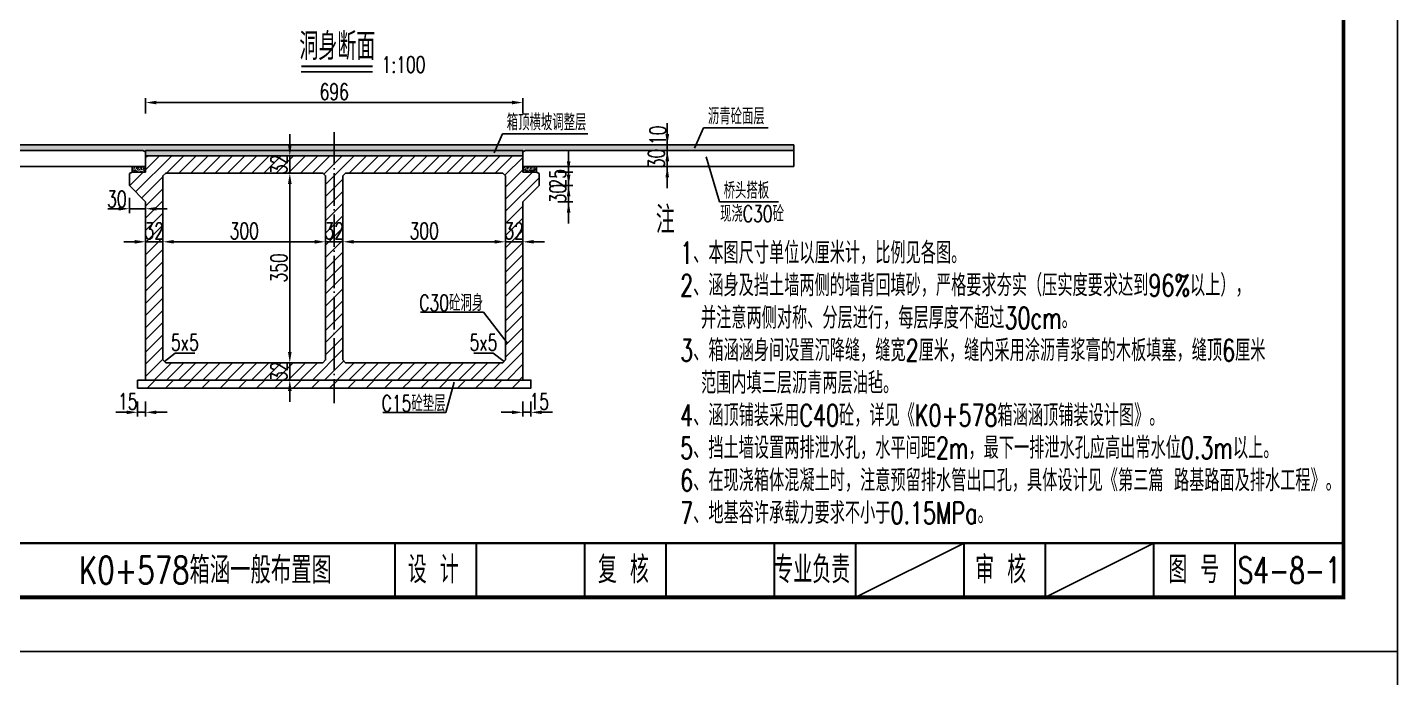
# Model space of a CAD drawing. Header units: millimetres. Extents: x -475 to 1205, y -1212 to 867.
# Drawn here: x -308 to -55.2, y 565.1 to 685.1 of the extents above; entities that cross this region are included whole.
import ezdxf
from ezdxf.enums import TextEntityAlignment as Align

# ---------------------------------------------------------------- set-up
doc = ezdxf.new("R2010")
doc.units = ezdxf.units.MM
doc.header["$LTSCALE"] = 0.25
doc.header["$PDMODE"] = 32
doc.header["$PDSIZE"] = 0.5
doc.linetypes.add('ACAD_ISO04W100', pattern=[30, 24, -3, 0, -3])
for name, color, linetype in [('中心线', 7, 'ACAD_ISO04W100'), ('图框', 7, 'Continuous'), ('垫层', 6, 'Continuous'), ('填充', 8, 'Continuous'), ('文字', 7, 'Continuous'), ('标注', 4, 'Continuous'), ('涵身基础', 6, 'Continuous'), ('箱体', 1, 'Continuous'), ('结构', 7, 'Continuous')]:
    doc.layers.add(name, color=color, linetype=linetype)
doc.styles.get("Standard").update_dxf_attribs({"font": 'simplex1.shx', "width": 0.7, "bigfont": 'hztxt.shx'})
doc.dimstyles.new('STANDARD-100', dxfattribs={"dimscale": 0, "dimtxt": 3, "dimasz": 2, "dimexe": 0.8, "dimexo": 1, "dimgap": 0.5, "dimtad": 1, "dimdec": 0, "dimlfac": 10, "dimzin": 9, "dimdsep": 46, "dimtxsty": 'Standard', "dimcen": 0.5, "dimclrd": 256, "dimclre": 256, "dimclrt": 7, "dimadec": 0, "dimazin": 2, "dimtfac": 1, "dimtdec": 0, "dimtix": 1, "dimtmove": 2, "dimatfit": 3, "dimfxl": 0, "dimtolj": 1, "dimtzin": 0, "dimlwd": -1, "dimlwe": -1, "dimarcsym": 0})
pattern_1 = [(50, (0, 4.3585), (0.91092334, -0.0796954), [0.09525, -1.04775]), (355, (0, 4.3585), (-0.1762141, 0.9552832), [0.0762, -0.8382]), (100.451, (0.0759, 4.3518), (0.7347125, 0.8755834), [0.08095, -0.89045]), (46.1842, (0, 4.6125), (1.3553952, -0.2102116), [0.142875, -1.571625]), (96.6356, (0.113, 4.595), (1.1870212, 1.2371278), [0.121425, -1.335675]), (351.184, (0, 4.6125), (1.187023, 1.2371256), [0.1143, -1.2573]), (21, (0.127, 4.549), (0.7580744, -0.5113276), [0.09525, -1.04775]), (326, (0.127, 4.549), (0.3090101, 0.9209398), [0.0762, -0.8382]), (71.4514, (0.1902, 4.50635), (1.0670825, 0.4096143), [0.08095, -0.89045]), (37.5, (0, 4.35846), (0.01544302, 0.4227752), [0, -0.82804, 0, -0.8509, 0, -0.841375]), (7.5, (0, 4.35846), (0.3340983, 0.50090287), [0, -0.48514, 0, -0.80899, 0, -0.320675]), (327.5, (-0.2832, 4.35846), (0.67795298, -0.02864372), [0, -0.3175, 0, -0.9906, 0, -1.31445]), (317.5, (-0.4102, 4.35846), (0.7406459, 0.12713246), [0, -0.41275, 0, -0.65786, 0, -0.93345])]

# ---------------------------------------------------------------- blocks, each defined once
blk = doc.blocks.new('*D117')
at = {"layer": 'Defpoints', "color": 0}
for p in [(-259.32, 658.22), (-259.59, 623.22), (-259.32, 623.22)]:
    blk.add_point(p, dxfattribs=at)
at = {"layer": '标注'}
for p, q in [((-259.59, 658.22), (-260.39, 658.22)), ((-259.59, 656.22), (-259.59, 625.22)), ((-259.59, 623.22), (-260.39, 623.22))]:
    blk.add_line(p, q, dxfattribs=at)
for points in [[(-259.92, 656.22), (-259.25, 656.22), (-259.59, 658.22)], [(-259.92, 625.22), (-259.25, 625.22), (-259.59, 623.22)]]:
    blk.add_solid(points, dxfattribs=at)
at = {"layer": '标注', "color": 7, "insert": (-261.59, 640.72), "char_height": 3, "attachment_point": 5, "rotation": 90}
blk.add_mtext('\\A1;350', dxfattribs=at)
blk = doc.blocks.new('*D115')
at = {"layer": 'Defpoints', "color": 0}
for p in [(-287.69, 617.68), (-286.19, 617.68), (-286.19, 614.06)]:
    blk.add_point(p, dxfattribs=at)
at = {"layer": '标注'}
for p, q in [((-287.69, 616.06), (-287.69, 613.26)), ((-286.19, 616.06), (-286.19, 613.26)), ((-289.69, 614.06), (-291.69, 614.06)), ((-287.69, 614.06), (-286.19, 614.06)), ((-284.19, 614.06), (-282.19, 614.06))]:
    blk.add_line(p, q, dxfattribs=at)
for points in [[(-289.69, 614.39), (-289.69, 613.73), (-287.69, 614.06)], [(-284.19, 614.39), (-284.19, 613.73), (-286.19, 614.06)]]:
    blk.add_solid(points, dxfattribs=at)
at = {"layer": '标注', "color": 7, "insert": (-289.49, 616.06), "char_height": 3, "attachment_point": 5}
blk.add_mtext('\\A1;15', dxfattribs=at)
blk = doc.blocks.new('*D116')
at = {"layer": 'Defpoints', "color": 0}
for p in [(-216.59, 617.68), (-215.09, 617.68), (-216.59, 614.06)]:
    blk.add_point(p, dxfattribs=at)
at = {"layer": '标注'}
for p, q in [((-216.59, 616.06), (-216.59, 613.26)), ((-215.09, 616.06), (-215.09, 613.26)), ((-218.59, 614.06), (-220.59, 614.06)), ((-215.09, 614.06), (-216.59, 614.06)), ((-213.09, 614.06), (-211.09, 614.06))]:
    blk.add_line(p, q, dxfattribs=at)
for points in [[(-218.59, 614.39), (-218.59, 613.73), (-216.59, 614.06)], [(-213.09, 614.39), (-213.09, 613.73), (-215.09, 614.06)]]:
    blk.add_solid(points, dxfattribs=at)
at = {"layer": '标注', "color": 7, "insert": (-213.54, 616.06), "char_height": 3, "attachment_point": 5}
blk.add_mtext('\\A1;15', dxfattribs=at)
blk = doc.blocks.new('*D171')
at = {"layer": 'Defpoints', "color": 0}
for p in [(-289.42, 661.42), (-259.59, 661.42), (-289.42, 658.22)]:
    blk.add_point(p, dxfattribs=at)
at = {"layer": '标注'}
for p, q in [((-259.59, 663.42), (-259.59, 665.42)), ((-261.59, 661.42), (-258.79, 661.42)), ((-259.59, 658.22), (-259.59, 661.42)), ((-261.59, 658.22), (-258.79, 658.22)), ((-259.59, 656.22), (-259.59, 654.22))]:
    blk.add_line(p, q, dxfattribs=at)
for points in [[(-259.92, 663.42), (-259.25, 663.42), (-259.59, 661.42)], [(-259.92, 656.22), (-259.25, 656.22), (-259.59, 658.22)]]:
    blk.add_solid(points, dxfattribs=at)
at = {"layer": '标注', "color": 7, "insert": (-261.59, 659.82), "char_height": 3, "attachment_point": 5, "rotation": 90}
blk.add_mtext('\\A1;32', dxfattribs=at)
blk = doc.blocks.new('series')
at = {"width": 0.75}
for tag, height, p in [('页码', 4, (-35, -19)), ('图名', 5, (-220, -282)), ('图号', 5, (-20, -282))]:
    blk.add_attdef(tag, text='', height=height, dxfattribs=at).set_placement(p, align=Align.MIDDLE_CENTER)
blk = doc.blocks.new('123')
at = {"layer": '图框', "color": 2}
blk.add_lwpolyline([(370.03, 635.68), (370.03, 932.68), (-49.97, 932.68), (-49.97, 635.68)], close=True, dxfattribs=at)
blk = doc.blocks.new('*D705')
at = {"layer": 'Defpoints', "color": 0}
for p in [(-289.19, 655.92), (-286.19, 652.92), (-286.19, 651.64)]:
    blk.add_point(p, dxfattribs=at)
at = {"layer": '标注'}
for p, q in [((-289.19, 653.64), (-289.19, 650.84)), ((-291.19, 651.64), (-293.19, 651.64)), ((-289.19, 651.64), (-286.19, 651.64)), ((-286.19, 651.92), (-286.19, 650.84)), ((-284.19, 651.64), (-282.19, 651.64))]:
    blk.add_line(p, q, dxfattribs=at)
for points in [[(-291.19, 651.97), (-291.19, 651.3), (-289.19, 651.64)], [(-284.19, 651.97), (-284.19, 651.3), (-286.19, 651.64)]]:
    blk.add_solid(points, dxfattribs=at)
at = {"layer": '标注', "color": 7, "insert": (-291.5, 653.42), "char_height": 3, "attachment_point": 5}
blk.add_mtext('\\A1;30', dxfattribs=at)
blk = doc.blocks.new('*D706')
at = {"layer": 'Defpoints', "color": 0}
for p in [(-213.59, 655.92), (-208.13, 655.92), (-216.59, 652.92)]:
    blk.add_point(p, dxfattribs=at)
at = {"layer": '标注'}
for p, q in [((-208.13, 657.92), (-208.13, 659.92)), ((-210.13, 655.92), (-207.33, 655.92)), ((-208.13, 652.92), (-208.13, 655.92)), ((-210.13, 652.92), (-207.33, 652.92)), ((-208.13, 650.92), (-208.13, 648.92))]:
    blk.add_line(p, q, dxfattribs=at)
for points in [[(-208.47, 657.92), (-207.8, 657.92), (-208.13, 655.92)], [(-208.47, 650.92), (-207.8, 650.92), (-208.13, 652.92)]]:
    blk.add_solid(points, dxfattribs=at)
at = {"layer": '标注', "color": 7, "insert": (-210.13, 654.42), "char_height": 3, "attachment_point": 5, "rotation": 90}
blk.add_mtext('\\A1;30', dxfattribs=at)
blk = doc.blocks.new('*D707')
at = {"layer": 'Defpoints', "color": 0}
for p in [(-214.09, 658.42), (-208.13, 658.42), (-213.59, 655.92)]:
    blk.add_point(p, dxfattribs=at)
at = {"layer": '标注'}
for p, q in [((-208.13, 660.42), (-208.13, 662.42)), ((-210.13, 658.42), (-207.33, 658.42)), ((-208.13, 655.92), (-208.13, 658.42)), ((-210.13, 655.92), (-207.33, 655.92)), ((-208.13, 653.92), (-208.13, 651.92))]:
    blk.add_line(p, q, dxfattribs=at)
for points in [[(-208.47, 660.42), (-207.8, 660.42), (-208.13, 658.42)], [(-208.47, 653.92), (-207.8, 653.92), (-208.13, 655.92)]]:
    blk.add_solid(points, dxfattribs=at)
at = {"layer": '标注', "color": 7, "insert": (-210.13, 657.17), "char_height": 3, "attachment_point": 5, "rotation": 90}
blk.add_mtext('\\A1;25', dxfattribs=at)
blk = doc.blocks.new('*D708')
at = {"layer": 'Defpoints', "color": 0}
for p in [(-189.93, 662.42), (-166.59, 662.42), (-166.59, 659.42)]:
    blk.add_point(p, dxfattribs=at)
at = {"layer": '标注'}
for p, q in [((-189.93, 664.42), (-189.93, 666.42)), ((-189.93, 662.42), (-189.93, 664.42)), ((-187.93, 662.42), (-190.73, 662.42)), ((-189.93, 659.42), (-189.93, 662.42)), ((-189.93, 660.42), (-189.93, 658.42)), ((-187.93, 659.42), (-190.73, 659.42)), ((-189.93, 657.42), (-189.93, 655.42))]:
    blk.add_line(p, q, dxfattribs=at)
for points in [[(-190.27, 660.42), (-189.6, 660.42), (-189.93, 662.42)], [(-190.27, 657.42), (-189.6, 657.42), (-189.93, 659.42)]]:
    blk.add_solid(points, dxfattribs=at)
at = {"layer": '标注', "color": 7, "insert": (-191.93, 660.92), "char_height": 3, "attachment_point": 5, "rotation": 90}
blk.add_mtext('\\A1;30', dxfattribs=at)
blk = doc.blocks.new('*D709')
at = {"layer": 'Defpoints', "color": 0}
for p in [(-189.93, 663.42), (-166.59, 663.42), (-166.59, 662.42)]:
    blk.add_point(p, dxfattribs=at)
at = {"layer": '标注'}
for p, q in [((-189.93, 665.42), (-189.93, 667.42)), ((-187.93, 663.42), (-190.73, 663.42)), ((-189.93, 662.42), (-189.93, 663.42)), ((-187.93, 662.42), (-190.73, 662.42)), ((-189.93, 660.42), (-189.93, 658.42))]:
    blk.add_line(p, q, dxfattribs=at)
for points in [[(-190.27, 665.42), (-189.6, 665.42), (-189.93, 663.42)], [(-190.27, 660.42), (-189.6, 660.42), (-189.93, 662.42)]]:
    blk.add_solid(points, dxfattribs=at)
at = {"layer": '标注', "color": 7, "insert": (-191.68, 665.2), "char_height": 3, "attachment_point": 5, "rotation": 90}
blk.add_mtext('\\A1;10', dxfattribs=at)
blk = doc.blocks.new('*D710')
at = {"layer": 'Defpoints', "color": 0}
for p in [(-282.99, 645.54), (-286.19, 642.04), (-282.99, 642.04)]:
    blk.add_point(p, dxfattribs=at)
at = {"layer": '标注'}
for p, q in [((-288.19, 645.54), (-290.19, 645.54)), ((-286.19, 643.54), (-286.19, 646.34)), ((-286.19, 645.54), (-282.99, 645.54)), ((-282.99, 643.54), (-282.99, 646.34)), ((-280.99, 645.54), (-278.99, 645.54))]:
    blk.add_line(p, q, dxfattribs=at)
for points in [[(-288.19, 645.87), (-288.19, 645.21), (-286.19, 645.54)], [(-280.99, 645.87), (-280.99, 645.21), (-282.99, 645.54)]]:
    blk.add_solid(points, dxfattribs=at)
at = {"layer": '标注', "color": 7, "insert": (-284.59, 647.54), "char_height": 3, "attachment_point": 5}
blk.add_mtext('\\A1;32', dxfattribs=at)
blk = doc.blocks.new('*D711')
at = {"layer": 'Defpoints', "color": 0}
for p in [(-252.99, 645.54), (-282.99, 643.54), (-252.99, 639.18)]:
    blk.add_point(p, dxfattribs=at)
at = {"layer": '标注'}
for p, q in [((-282.99, 644.54), (-282.99, 646.34)), ((-280.99, 645.54), (-254.99, 645.54)), ((-252.99, 643.54), (-252.99, 646.34))]:
    blk.add_line(p, q, dxfattribs=at)
for points in [[(-280.99, 645.87), (-280.99, 645.21), (-282.99, 645.54)], [(-254.99, 645.87), (-254.99, 645.21), (-252.99, 645.54)]]:
    blk.add_solid(points, dxfattribs=at)
at = {"layer": '标注', "color": 7, "insert": (-267.99, 647.54), "char_height": 3, "attachment_point": 5}
blk.add_mtext('\\A1;300', dxfattribs=at)
blk = doc.blocks.new('*D712')
at = {"layer": 'Defpoints', "color": 0}
for p in [(-249.79, 645.54), (-252.99, 643.89), (-249.79, 643.89)]:
    blk.add_point(p, dxfattribs=at)
at = {"layer": '标注'}
for p, q in [((-254.99, 645.54), (-256.99, 645.54)), ((-252.99, 644.89), (-252.99, 646.34)), ((-252.99, 645.54), (-249.79, 645.54)), ((-249.79, 644.89), (-249.79, 646.34)), ((-247.79, 645.54), (-245.79, 645.54))]:
    blk.add_line(p, q, dxfattribs=at)
for points in [[(-254.99, 645.87), (-254.99, 645.21), (-252.99, 645.54)], [(-247.79, 645.87), (-247.79, 645.21), (-249.79, 645.54)]]:
    blk.add_solid(points, dxfattribs=at)
at = {"layer": '标注', "color": 7, "insert": (-251.39, 647.54), "char_height": 3, "attachment_point": 5}
blk.add_mtext('\\A1;32', dxfattribs=at)
blk = doc.blocks.new('*D713')
at = {"layer": 'Defpoints', "color": 0}
for p in [(-219.79, 645.54), (-249.79, 644.28), (-219.79, 644.28)]:
    blk.add_point(p, dxfattribs=at)
at = {"layer": '标注'}
for p, q in [((-249.79, 645.28), (-249.79, 646.34)), ((-247.79, 645.54), (-221.79, 645.54)), ((-219.79, 645.28), (-219.79, 646.34))]:
    blk.add_line(p, q, dxfattribs=at)
for points in [[(-247.79, 645.87), (-247.79, 645.21), (-249.79, 645.54)], [(-221.79, 645.87), (-221.79, 645.21), (-219.79, 645.54)]]:
    blk.add_solid(points, dxfattribs=at)
at = {"layer": '标注', "color": 7, "insert": (-234.79, 647.54), "char_height": 3, "attachment_point": 5}
blk.add_mtext('\\A1;300', dxfattribs=at)
blk = doc.blocks.new('*D714')
at = {"layer": 'Defpoints', "color": 0}
for p in [(-216.59, 645.54), (-219.79, 643.84), (-216.59, 643.84)]:
    blk.add_point(p, dxfattribs=at)
at = {"layer": '标注'}
for p, q in [((-221.79, 645.54), (-223.79, 645.54)), ((-219.79, 644.84), (-219.79, 646.34)), ((-219.79, 645.54), (-216.59, 645.54)), ((-216.59, 644.84), (-216.59, 646.34)), ((-214.59, 645.54), (-212.59, 645.54))]:
    blk.add_line(p, q, dxfattribs=at)
for points in [[(-221.79, 645.87), (-221.79, 645.21), (-219.79, 645.54)], [(-214.59, 645.87), (-214.59, 645.21), (-216.59, 645.54)]]:
    blk.add_solid(points, dxfattribs=at)
at = {"layer": '标注', "color": 7, "insert": (-218.19, 647.54), "char_height": 3, "attachment_point": 5}
blk.add_mtext('\\A1;32', dxfattribs=at)
blk = doc.blocks.new('*D857')
at = {"layer": 'Defpoints', "color": 0}
for p in [(-216.59, 671.24), (-286.19, 661.42), (-216.59, 661.42)]:
    blk.add_point(p, dxfattribs=at)
at = {"layer": '标注'}
for p, q in [((-286.19, 669.24), (-286.19, 672.04)), ((-284.19, 671.24), (-218.59, 671.24)), ((-216.59, 669.24), (-216.59, 672.04))]:
    blk.add_line(p, q, dxfattribs=at)
for points in [[(-284.19, 671.58), (-284.19, 670.91), (-286.19, 671.24)], [(-218.59, 671.58), (-218.59, 670.91), (-216.59, 671.24)]]:
    blk.add_solid(points, dxfattribs=at)
at = {"layer": '标注', "color": 7, "insert": (-251.39, 673.24), "char_height": 3, "attachment_point": 5}
blk.add_mtext('\\A1;696', dxfattribs=at)
blk = doc.blocks.new('*D885')
at = {"layer": 'Defpoints', "color": 0}
for p in [(-261.45, 623.22), (-261.45, 620.02), (-259.59, 620.02)]:
    blk.add_point(p, dxfattribs=at)
at = {"layer": '标注'}
for p, q in [((-259.59, 625.22), (-259.59, 627.22)), ((-260.45, 623.22), (-258.79, 623.22)), ((-259.59, 623.22), (-259.59, 620.02)), ((-260.45, 620.02), (-258.79, 620.02)), ((-259.59, 618.02), (-259.59, 616.02))]:
    blk.add_line(p, q, dxfattribs=at)
for points in [[(-259.92, 625.22), (-259.25, 625.22), (-259.59, 623.22)], [(-259.92, 618.02), (-259.25, 618.02), (-259.59, 620.02)]]:
    blk.add_solid(points, dxfattribs=at)
at = {"layer": '标注', "color": 7, "insert": (-261.59, 621.62), "char_height": 3, "attachment_point": 5, "rotation": 90}
blk.add_mtext('\\A1;32', dxfattribs=at)

msp = doc.modelspace()

# ---------------------------------------------------------------- hatches: boundary and pattern name
at = {"layer": '填充'}
h = msp.add_hatch(dxfattribs=at)
h.set_pattern_fill('ANSI31', color=256, scale=0.5, style=0)
h.set_pattern_definition([(45, (0, 4.3585), (-1.122532, 1.122532), [])])
h.paths.add_polyline_path([(-286.19, 620.022), (-216.59, 620.022), (-216.59, 652.922), (-213.59, 655.922), (-213.59, 658.122), (-214.09, 658.422), (-216.59, 658.422), (-216.59, 661.422), (-286.19, 661.422), (-286.19, 658.422), (-288.69, 658.422), (-289.19, 658.122), (-289.19, 655.922), (-286.19, 652.922)])
h.paths.add_polyline_path([(-282.99, 657.722), (-282.49, 658.222), (-253.49, 658.222), (-252.99, 657.722), (-252.99, 623.722), (-253.49, 623.222), (-282.49, 623.222), (-282.99, 623.722)], flags=16)
h.paths.add_polyline_path([(-249.79, 657.722), (-249.29, 658.222), (-220.29, 658.222), (-219.79, 657.722), (-219.79, 623.722), (-220.29, 623.222), (-249.29, 623.222), (-249.79, 623.722)], flags=16)
h.paths.add_polyline_path([(-263.837, 638.082), (-263.837, 643.362), (-259.337, 643.362), (-259.337, 638.082)], flags=8)
h.paths.add_polyline_path([(-263.837, 657.882), (-263.837, 661.762), (-259.337, 661.762), (-259.337, 657.882)], flags=9)
h.paths.add_polyline_path([(-226.15, 625.447), (-221.53, 625.447), (-221.53, 628.597), (-226.15, 628.597)], flags=8)
h.paths.add_polyline_path([(-281.25, 625.447), (-276.63, 625.447), (-276.63, 628.597), (-281.25, 628.597)], flags=8)
h.paths.add_polyline_path([(-235.667, 632.158), (-223.939, 632.158), (-223.939, 636.658), (-235.667, 636.658)], flags=8)
h = msp.add_hatch(dxfattribs=at)
h.set_pattern_fill('ANSI31', color=256, scale=0.75, style=0)
h.set_pattern_definition([(45, (-251.3898, 656.422), (-1.6838, 1.6838), [])])
h.paths.add_polyline_path([(-287.69, 620.022), (-215.09, 620.022), (-215.09, 618.522), (-287.69, 618.522)], flags=0)
at = {"layer": '标注'}
h = msp.add_hatch(dxfattribs=at)
h.set_pattern_fill('AR-HBONE', color=8, scale=0.005, style=0)
h.set_pattern_definition([(45, (0, 4.35846), (7e-17, 0.7184205), [1.524, -0.508]), (135, (0.3592, 4.71767), (7e-17, 0.7184205), [1.524, -0.508])])
h.paths.add_polyline_path([(-290.99, 663.422), (-336.19, 663.422), (-336.19, 662.422), (-286.69, 662.422), (-286.19, 662.122), (-286.19, 662.422), (-221.696, 662.422), (-221.257, 663.422)])
h.paths.add_polyline_path([(-216.59, 662.422), (-216.59, 662.122), (-216.09, 662.422), (-166.59, 662.422), (-166.59, 663.422), (-221.257, 663.422), (-221.696, 662.422)])
h = msp.add_hatch(dxfattribs=at)
h.set_pattern_fill('AR-CONC', color=8, scale=0.005, style=0)
h.set_pattern_definition(pattern_1)
h.paths.add_polyline_path([(-286.19, 662.422), (-286.19, 661.422), (-216.59, 661.422), (-216.59, 662.422)])
h = msp.add_hatch(dxfattribs=at)
h.set_pattern_fill('AR-CONC', color=8, scale=0.005, style=0)
h.set_pattern_definition(pattern_1)
h.paths.add_polyline_path([(-286.19, 658.422), (-286.19, 659.422), (-288.69, 659.422), (-288.69, 658.422)])
at = {"layer": '箱体'}
h = msp.add_hatch(dxfattribs=at)
h.set_pattern_fill('AR-CONC', color=8, scale=0.005, style=0)
h.set_pattern_definition(pattern_1)
h.paths.add_polyline_path([(-216.59, 659.422), (-216.59, 658.422), (-214.09, 658.422), (-214.09, 659.422)])

# ---------------------------------------------------------------- linework, layer by layer
at = {"ltscale": 2}
for p, q in [((-336.19, 663.422), (-211.79, 663.422)), ((-290.99, 663.422), (-166.59, 663.422)), ((-166.59, 663.422), (-166.59, 662.422))]:
    msp.add_line(p, q, dxfattribs=at)
for points, const_width in [([(-65.166, 856.915), (-445.166, 856.915), (-445.166, 579.915), (-65.166, 579.915), (-65.166, 856.915)], 0.7), ([(-445.166, 589.915), (-65.166, 589.915)], 0.4), ([(-170.166, 579.915), (-170.166, 589.915)], 0.4), ([(-155.166, 579.915), (-155.166, 589.915)], 0.4), ([(-135.166, 579.915), (-135.166, 589.915)], 0.4), ([(-120.166, 579.915), (-120.166, 589.915)], 0.4), ([(-100.166, 579.915), (-100.166, 589.915)], 0.4), ([(-85.166, 579.915), (-85.166, 589.915)], 0.4)]:
    msp.add_lwpolyline(points, dxfattribs=dict(const_width=const_width))
at = {"layer": '中心线'}
msp.add_line((-251.39, 665.778), (-251.39, 615.777), dxfattribs=at)
at = {"layer": '图框', "const_width": 0.4}
for points in [[(-240.166, 579.915), (-240.166, 589.915)], [(-225.166, 579.915), (-225.166, 589.915)], [(-205.166, 579.915), (-205.166, 589.915)], [(-190.166, 579.915), (-190.166, 589.915)], [(-170.166, 579.915), (-170.166, 589.915)]]:
    msp.add_lwpolyline(points, dxfattribs=at)
at = {"layer": '垫层'}
for points in [[(-287.69, 618.522), (-287.69, 618.522), (-251.39, 618.522), (-251.39, 618.522)], [(-215.09, 618.522), (-215.09, 618.522), (-251.39, 618.522), (-251.39, 618.522)]]:
    msp.add_lwpolyline(points, dxfattribs=at)
at = {"layer": '文字'}
msp.add_line((-257.476, 676.943), (-244.319, 676.943), dxfattribs=at)
at = {"layer": '文字', "const_width": 0.4}
msp.add_lwpolyline([(-257.476, 677.943), (-244.319, 677.943)], dxfattribs=at)
at = {"layer": '标注'}
for p, q in [((-220.355, 665.479), (-221.901, 661.954)), ((-204.575, 665.479), (-220.355, 665.479)), ((-183.236, 666.59), (-184.922, 662.84)), ((-171.324, 666.59), (-183.236, 666.59)), ((-180.324, 652.885), (-182.759, 661.25)), ((-169.417, 652.885), (-180.324, 652.885)), ((-235.448, 632.552), (-223.816, 632.552)), ((-223.816, 632.552), (-219.456, 626.904)), ((-230.766, 614.001), (-229.234, 619.6)), ((-242.397, 614.001), (-230.766, 614.001))]:
    msp.add_line(p, q, dxfattribs=at)
for points in [[(-282.74, 623.472), (-280.74, 624.972), (-277.14, 624.972)], [(-220.04, 623.472), (-222.04, 624.972), (-225.64, 624.972)]]:
    msp.add_lwpolyline(points, dxfattribs=at)
at = {"layer": '涵身基础'}
msp.add_lwpolyline([(-287.69, 620.022), (-215.09, 620.022), (-215.09, 618.522), (-287.69, 618.522)], close=True, dxfattribs=at)
at = {"layer": '箱体'}
for p, q in [((-286.69, 662.422), (-336.19, 662.422)), ((-286.69, 662.422), (-286.19, 662.122)), ((-286.19, 661.422), (-286.19, 662.422)), ((-286.19, 662.422), (-216.59, 662.422)), ((-216.59, 662.422), (-216.59, 658.422)), ((-216.09, 662.422), (-216.59, 662.122)), ((-216.09, 662.422), (-166.59, 662.422)), ((-166.59, 662.422), (-166.59, 659.422)), ((-286.19, 659.422), (-336.19, 659.422)), ((-288.69, 658.422), (-289.19, 658.122)), ((-289.19, 658.122), (-289.19, 655.922)), ((-288.69, 658.422), (-288.69, 659.422)), ((-288.69, 658.422), (-286.19, 658.422)), ((-216.59, 659.422), (-166.59, 659.422)), ((-216.59, 658.422), (-214.09, 658.422)), ((-214.09, 658.422), (-214.09, 659.422)), ((-214.09, 658.422), (-213.59, 658.122)), ((-213.59, 658.122), (-213.59, 655.922)), ((-289.19, 655.922), (-286.19, 652.922)), ((-213.59, 655.922), (-216.59, 652.922))]:
    msp.add_line(p, q, dxfattribs=at)
for points in [[(-286.19, 658.422), (-286.19, 661.422), (-216.59, 661.422), (-216.59, 658.422)], [(-216.59, 652.922), (-216.59, 620.022), (-286.19, 620.022), (-286.19, 652.922)]]:
    msp.add_lwpolyline(points, dxfattribs=at)
for points in [[(-282.99, 657.722), (-282.49, 658.222), (-253.49, 658.222), (-252.99, 657.722), (-252.99, 623.722), (-253.49, 623.222), (-282.49, 623.222), (-282.99, 623.722)], [(-249.79, 657.722), (-249.29, 658.222), (-220.29, 658.222), (-219.79, 657.722), (-219.79, 623.722), (-220.29, 623.222), (-249.29, 623.222), (-249.79, 623.722)]]:
    msp.add_lwpolyline(points, close=True, dxfattribs=at)
at = {"layer": '结构'}
for p, q in [((-155.166, 579.915), (-135.166, 589.915)), ((-120.166, 579.915), (-100.166, 589.915))]:
    msp.add_line(p, q, dxfattribs=at)

# ---------------------------------------------------------------- block references
ref = msp.add_blockref('series', (-55.166, 866.915))
ref.add_attrib('页码', '第  1  页    共  1  页', dxfattribs={"height": 4, "width": 0.75}).set_placement((-90.166, 847.915), align=Align.MIDDLE_CENTER)
ref.add_attrib('图名', 'K0+578箱涵一般布置图', dxfattribs={"height": 5, "width": 0.75}).set_placement((-275.166, 584.915), align=Align.MIDDLE_CENTER)
ref.add_attrib('图号', 'S4-8-1', dxfattribs={"height": 4.8, "width": 0.7}).set_placement((-75.166, 584.915), align=Align.MIDDLE_CENTER)
at = {"layer": '标注'}
for p in [(-425.191, -65.766), (-425.191, -362.766)]:
    msp.add_blockref('123', p, dxfattribs=at)

# ---------------------------------------------------------------- texts
at = {"width": 0.7}
for s, p in [('专业负责', (-163.176, 585.009)), ('审 核', (-128.402, 585.009)), ('图 号', (-92.783, 585.009))]:
    msp.add_text(s, height=5, dxfattribs=at).set_placement(p, align=Align.MIDDLE_CENTER)
at = {"layer": '图框', "width": 0.7}
for s, p in [('设 计', (-233.121, 585.009)), ('复 核', (-198.026, 585.009))]:
    msp.add_text(s, height=5, dxfattribs=at).set_placement(p, align=Align.MIDDLE_CENTER)
at = {"layer": '文字', "width": 0.7}
for s, height, p in [('洞身断面', 5, (-250.827, 681.613)), ('1:100', 3, (-238.604, 678.242))]:
    msp.add_text(s, height=height, dxfattribs=at).set_placement(p, align=Align.MIDDLE_CENTER)
for s, height, p in [('沥青砼面层', 3, (-182.437, 667.207)), ('箱顶横坡调整层', 3, (-219.556, 666.097)), ('桥头搭板', 3, (-179.525, 653.502)), ('注', 5, (-192.04, 647.104)), ('现浇C30砼', 3, (-180.185, 649.219))]:
    msp.add_text(s, height=height, dxfattribs=at).set_placement(p)
for s, p in [('C30砼洞身', (-229.803, 634.408)), ('C15砼垫层', (-236.752, 615.857))]:
    msp.add_text(s, height=3, dxfattribs=at).set_placement(p, align=Align.MIDDLE)
for p in [(-278.94, 625.472), (-223.84, 625.472)]:
    msp.add_text('5x5', height=3, dxfattribs=at).set_placement(p, align=Align.CENTER)
at = {"layer": '文字', "insert": (-187.553, 645.495), "char_height": 4, "width": 151.12168, "attachment_point": 1, "line_spacing_factor": 0.9}
msp.add_mtext('1、本图尺寸单位以厘米计，比例见各图。\\P2、涵身及挡土墙两侧的墙背回填砂，严格要求夯实（压实度要求达到96%以上）， \\P  并注意两侧对称、分层进行，每层厚度不超过30cm。\\P3、箱涵涵身间设置沉降缝，缝宽2厘米，缝内采用涂沥青浆膏的木板填塞，缝顶6厘米\\P  范围内填三层沥青两层油毡。\\P4、涵顶铺装采用C40砼，详见《K0+578箱涵涵顶铺装设计图》。\\P5、挡土墙设置两排泄水孔，水平间距2m，最下一排泄水孔应高出常水位0.3m以上。\\P6、在现浇箱体混凝土时，注意预留排水管出口孔，具体设计见《第三篇 路基路面及排水工程》。\\P7、地基容许承载力要求不小于0.15MPa。', dxfattribs=at)

# ---------------------------------------------------------------- dimensions: what is measured, and where the dimension line sits
at = {"layer": '标注'}
for base, p1, p2, picture, middle in [((-216.59, 671.242), (-286.19, 661.422), (-216.59, 661.422), '*D857', (-251.39, 673.242)), ((-282.99, 645.539), (-286.19, 642.039), (-282.99, 642.039), '*D710', (-284.59, 647.539)), ((-252.99, 645.539), (-282.99, 643.539), (-252.99, 639.18), '*D711', (-267.99, 647.539)), ((-249.79, 645.539), (-252.99, 643.894), (-249.79, 643.894), '*D712', (-251.39, 647.539)), ((-219.79, 645.539), (-249.79, 644.276), (-219.79, 644.276), '*D713', (-234.79, 647.539)), ((-216.59, 645.539), (-219.79, 643.844), (-216.59, 643.844), '*D714', (-218.19, 647.539))]:
    dim = msp.add_linear_dim(base=base, p1=p1, p2=p2, dimstyle='STANDARD-100', override={"dimscale": 1}, dxfattribs=at)
    dim.commit()
    dim.dimension.update_dxf_attribs({"geometry": picture, "text_midpoint": middle})
for base, p1, p2, picture, middle in [((-259.587, 661.422), (-289.418, 658.222), (-289.418, 661.422), '*D171', (-261.587, 659.822)), ((-189.935, 662.422), (-166.59, 659.422), (-166.59, 662.422), '*D708', (-191.935, 660.922)), ((-208.133, 655.922), (-216.59, 652.922), (-213.59, 655.922), '*D706', (-210.133, 654.422)), ((-208.133, 658.422), (-213.59, 655.922), (-214.09, 658.422), '*D707', (-210.133, 657.172)), ((-259.587, 623.222), (-259.324, 658.222), (-259.324, 623.222), '*D117', (-261.587, 640.722)), ((-259.587, 620.022), (-261.45, 623.222), (-261.45, 620.022), '*D885', (-261.587, 621.622))]:
    dim = msp.add_linear_dim(base=base, p1=p1, p2=p2, angle=90, dimstyle='STANDARD-100', override={"dimscale": 1}, dxfattribs=at)
    dim.commit()
    dim.dimension.update_dxf_attribs({"geometry": picture, "text_midpoint": middle})
for base, p1, p2, angle, picture, middle in [((-189.935, 663.422), (-166.59, 662.422), (-166.59, 663.422), 90, '*D709', (-191.685, 665.205)), ((-216.59, 614.061), (-215.09, 617.68), (-216.59, 617.68), 180, '*D116', (-213.536, 616.061))]:
    dim = msp.add_linear_dim(base=base, p1=p1, p2=p2, angle=angle, dimstyle='STANDARD-100', override={"dimscale": 1}, dxfattribs=at)
    dim.commit()
    dim.dimension.update_dxf_attribs({"geometry": picture, "text_midpoint": middle, "dimtype": 160})
for base, p1, p2, picture, middle in [((-286.19, 651.637), (-289.19, 655.922), (-286.19, 652.922), '*D705', (-291.505, 653.424)), ((-286.19, 614.061), (-287.69, 617.68), (-286.19, 617.68), '*D115', (-289.486, 616.061))]:
    dim = msp.add_linear_dim(base=base, p1=p1, p2=p2, dimstyle='STANDARD-100', override={"dimscale": 1}, dxfattribs=at)
    dim.commit()
    dim.dimension.update_dxf_attribs({"geometry": picture, "text_midpoint": middle, "dimtype": 160})

doc.saveas('drawing.dxf')
